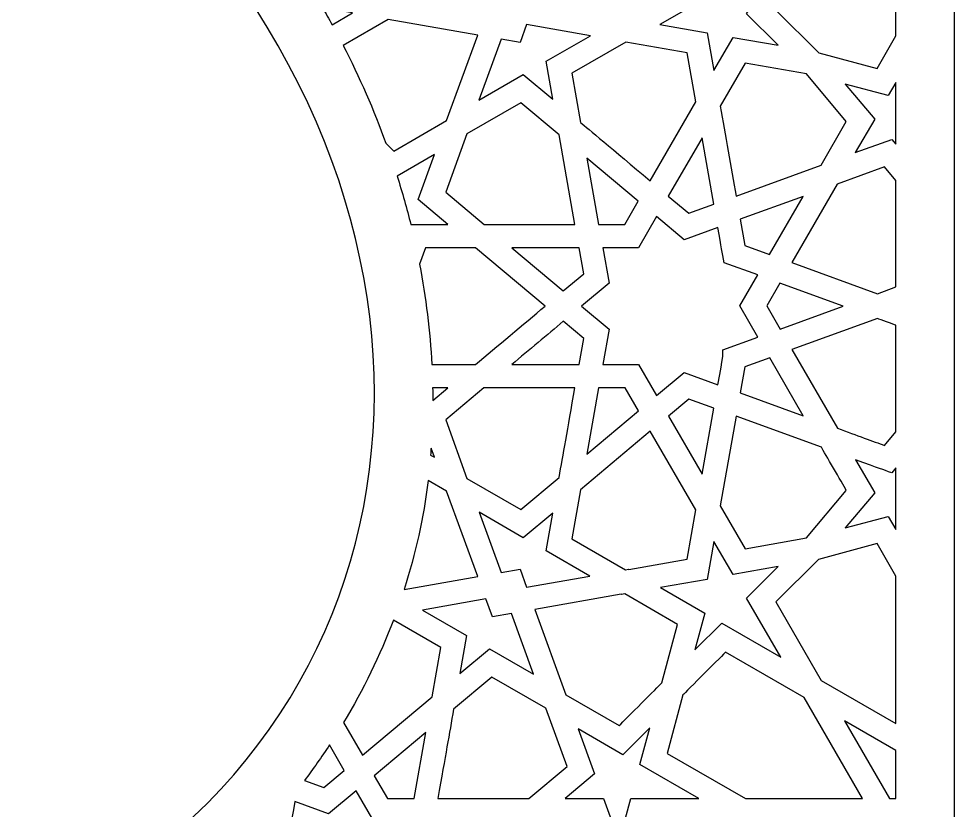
# Model space of a CAD drawing. Header units: millimetres. Extents: x -140 to 140, y -100 to 100.
# Drawn here: x 72.5 to 140, y -58.1 to -1 of the extents above; entities that cross this region are included whole.
import ezdxf

# ---------------------------------------------------------------- set-up
doc = ezdxf.new("R2010")
doc.units = ezdxf.units.MM
doc.header["$MEASUREMENT"] = 0
doc.layers.add('layer 1', color=7, linetype='Continuous')

msp = doc.modelspace()

# ---------------------------------------------------------------- linework, layer by layer
at = {"layer": 'layer 1', "color": 250}
for points, knots in [([(139.9702, 100.1536), (139.9702, 100.1536), (-139.8764, 100.1536), (-139.8764, 100.1536), (-139.8764, 100.1536), (-139.8764, 100.1536), (-139.8764, -99.8361), (-139.8764, -99.8361), (-139.8764, -99.8361), (-139.8764, -99.8361), (-98.0959, -99.8361), (-98.0959, -99.8361), (-98.0959, -99.8361), (-98.0959, -74.8269), (-98.6187, -74.0488), (-96.1485, -69.5582), (-96.1485, -69.5582), (-93.4787, -64.7051), (-88.4806, -61.3664), (-81.7478, -61.3664), (-81.7478, -61.3664), (-106.4026, -42.1954), (-103.5897, -3.5754), (-69.9403, 19.4906), (-69.9403, 19.4906), (-46.2943, 35.7001), (-11.4759, 43.137), (0.0469, 72.2761), (0.0469, 72.2761), (11.5556, 43.1821), (46.4287, 35.6733), (70.0377, 19.4889), (70.0377, 19.4889), (103.8267, -3.6759), (106.4394, -42.2398), (81.842, -61.3664), (81.842, -61.3664), (91.8654, -61.3664), (98.1897, -69.0139), (98.1897, -77.1568), (98.1897, -77.1568), (98.1897, -77.1568), (98.1897, -99.8361), (98.1897, -99.8361), (98.1897, -99.8361), (98.1897, -99.8361), (139.9702, -99.8361), (139.9702, -99.8361), (139.9702, -99.8361), (139.9702, -99.8361), (139.9702, 100.1536), (139.9702, 100.1536)], [0, 0, 0, 0, 0.0714286, 0.0714286, 0.0714286, 0.0714286, 0.1428571, 0.1428571, 0.1428571, 0.1428571, 0.2142857, 0.2142857, 0.2142857, 0.2142857, 0.2857143, 0.2857143, 0.2857143, 0.2857143, 0.3571429, 0.3571429, 0.3571429, 0.3571429, 0.4285714, 0.4285714, 0.4285714, 0.4285714, 0.5, 0.5, 0.5, 0.5, 0.5714286, 0.5714286, 0.5714286, 0.5714286, 0.6428571, 0.6428571, 0.6428571, 0.6428571, 0.7142857, 0.7142857, 0.7142857, 0.7142857, 0.7857143, 0.7857143, 0.7857143, 0.7857143, 0.8571429, 0.8571429, 0.8571429, 0.8571429, 1, 1, 1, 1]), ([(130.2159, -3.441), (130.2159, -3.441), (127.1044, -0.351), (127.1044, -0.351), (127.1044, -0.351), (127.1044, -0.351), (130.3718, 5.3076), (130.3718, 5.3076), (130.3718, 5.3076), (130.3718, 5.3076), (135.7626, 8.4198), (135.7626, 8.4198), (135.7626, 8.4198), (135.7626, 8.4198), (135.7626, -2.207), (135.7626, -2.207), (135.7626, -2.207), (135.7626, -2.207), (134.402, -4.5635), (134.402, -4.5635), (134.402, -4.5635), (134.402, -4.5635), (130.2159, -3.441), (130.2159, -3.441)], [0, 0, 0, 0, 0.1428571, 0.1428571, 0.1428571, 0.1428571, 0.2857143, 0.2857143, 0.2857143, 0.2857143, 0.4285714, 0.4285714, 0.4285714, 0.4285714, 0.5714286, 0.5714286, 0.5714286, 0.5714286, 0.7142857, 0.7142857, 0.7142857, 0.7142857, 1, 1, 1, 1]), ([(125.0029, -0.6283), (125.0029, -0.6283), (127.2709, -2.8945), (127.2709, -2.8945), (127.2709, -2.8945), (127.2709, -2.8945), (124.0254, -2.3227), (124.0254, -2.3227), (124.0254, -2.3227), (124.0254, -2.3227), (122.6425, -4.7187), (122.6425, -4.7187), (122.6425, -4.7187), (122.6425, -4.7187), (122.1627, -1.9988), (122.1627, -1.9988), (122.1627, -1.9988), (122.1627, -1.9988), (118.7432, -1.3952), (118.7432, -1.3952), (118.7432, -1.3952), (118.7432, -1.3952), (121.9824, 0.4752), (121.9824, 0.4752), (121.9824, 0.4752), (121.9824, 0.4752), (121.2793, 3.0967), (121.2793, 3.0967), (121.2793, 3.0967), (121.2793, 3.0967), (123.2048, 1.1702), (123.2048, 1.1702), (123.2048, 1.1702), (123.2048, 1.1702), (127.4593, 3.6262), (127.4593, 3.6262), (127.4593, 3.6262), (127.4593, 3.6262), (125.0029, -0.6283), (125.0029, -0.6283)], [0, 0, 0, 0, 0.0909091, 0.0909091, 0.0909091, 0.0909091, 0.1818182, 0.1818182, 0.1818182, 0.1818182, 0.2727273, 0.2727273, 0.2727273, 0.2727273, 0.3636364, 0.3636364, 0.3636364, 0.3636364, 0.4545455, 0.4545455, 0.4545455, 0.4545455, 0.5454545, 0.5454545, 0.5454545, 0.5454545, 0.6363636, 0.6363636, 0.6363636, 0.6363636, 0.7272727, 0.7272727, 0.7272727, 0.7272727, 0.8181818, 0.8181818, 0.8181818, 0.8181818, 1, 1, 1, 1]), ([(96.604, -0.5651), (96.604, -0.5651), (95.1293, -1.4167), (95.1293, -1.4167), (95.1293, -1.4167), (94.893, -0.9849), (94.6644, -0.5771), (94.4372, -0.1827), (94.4372, -0.1827), (94.4372, -0.1827), (96.604, -0.5651), (96.604, -0.5651)], [0, 0, 0, 0, 0.25, 0.25, 0.25, 0.25, 0.5, 0.5, 0.5, 0.5, 1, 1, 1, 1]), ([(99.1679, -1.0266), (99.1679, -1.0266), (105.6213, -2.1653), (105.6213, -2.1653), (105.6213, -2.1653), (105.6213, -2.1653), (103.3805, -8.3231), (103.3805, -8.3231), (103.3805, -8.3231), (103.3805, -8.3231), (99.5676, -10.5248), (99.5676, -10.5248), (99.5676, -10.5248), (99.5676, -10.5248), (99.0043, -9.9614), (99.0043, -9.9614), (99.0043, -9.9614), (98.1297, -7.5568), (97.0929, -5.183), (95.9213, -2.9016), (95.9213, -2.9016), (95.9213, -2.9016), (99.1679, -1.0266), (99.1679, -1.0266)], [0, 0, 0, 0, 0.1428571, 0.1428571, 0.1428571, 0.1428571, 0.2857143, 0.2857143, 0.2857143, 0.2857143, 0.4285714, 0.4285714, 0.4285714, 0.4285714, 0.5714286, 0.5714286, 0.5714286, 0.5714286, 0.7142857, 0.7142857, 0.7142857, 0.7142857, 1, 1, 1, 1]), ([(108.6721, -2.7037), (108.6721, -2.7037), (109.1477, -1.3966), (109.1477, -1.3966), (109.1477, -1.3966), (109.1477, -1.3966), (113.7391, -2.2059), (113.7391, -2.2059), (113.7391, -2.2059), (113.7391, -2.2059), (110.5535, -4.0471), (110.5535, -4.0471), (110.5535, -4.0471), (110.5535, -4.0471), (111.0361, -6.7828), (111.0361, -6.7828), (111.0361, -6.7828), (111.0361, -6.7828), (108.9078, -4.9974), (108.9078, -4.9974), (108.9078, -4.9974), (108.9078, -4.9974), (105.7088, -6.8425), (105.7088, -6.8425), (105.7088, -6.8425), (105.7088, -6.8425), (107.3023, -2.462), (107.3023, -2.462), (107.3023, -2.462), (107.3023, -2.462), (108.6721, -2.7037), (108.6721, -2.7037)], [0, 0, 0, 0, 0.1111111, 0.1111111, 0.1111111, 0.1111111, 0.2222222, 0.2222222, 0.2222222, 0.2222222, 0.3333333, 0.3333333, 0.3333333, 0.3333333, 0.4444444, 0.4444444, 0.4444444, 0.4444444, 0.5555556, 0.5555556, 0.5555556, 0.5555556, 0.6666667, 0.6666667, 0.6666667, 0.6666667, 0.7777778, 0.7777778, 0.7777778, 0.7777778, 1, 1, 1, 1]), ([(118.0511, -12.6707), (115.3245, -10.3812), (113.5514, -8.8925), (113.0399, -8.4628), (113.0399, -8.4628), (113.0399, -8.4628), (112.414, -4.9138), (112.414, -4.9138), (112.414, -4.9138), (112.414, -4.9138), (116.296, -2.6705), (116.296, -2.6705), (116.296, -2.6705), (116.296, -2.6705), (120.7107, -3.4502), (120.7107, -3.4502), (120.7107, -3.4502), (120.7107, -3.4502), (121.3351, -6.9839), (121.3351, -6.9839), (121.3351, -6.9839), (121.3351, -6.9839), (118.0511, -12.6707), (118.0511, -12.6707)], [0, 0, 0, 0, 0.1428571, 0.1428571, 0.1428571, 0.1428571, 0.2857143, 0.2857143, 0.2857143, 0.2857143, 0.4285714, 0.4285714, 0.4285714, 0.4285714, 0.5714286, 0.5714286, 0.5714286, 0.5714286, 0.7142857, 0.7142857, 0.7142857, 0.7142857, 1, 1, 1, 1]), ([(124.2377, -13.7664), (123.8737, -11.7048), (123.4577, -9.3433), (123.0972, -7.2944), (123.0972, -7.2944), (123.0972, -7.2944), (124.8928, -4.1829), (124.8928, -4.1829), (124.8928, -4.1829), (124.8928, -4.1829), (129.3072, -4.9611), (129.3072, -4.9611), (129.3072, -4.9611), (129.3072, -4.9611), (132.1879, -8.3954), (132.1879, -8.3954), (132.1879, -8.3954), (132.1879, -8.3954), (130.3789, -11.5309), (130.3789, -11.5309), (130.3789, -11.5309), (130.3789, -11.5309), (124.2377, -13.7664), (124.2377, -13.7664)], [0, 0, 0, 0, 0.1428571, 0.1428571, 0.1428571, 0.1428571, 0.2857143, 0.2857143, 0.2857143, 0.2857143, 0.4285714, 0.4285714, 0.4285714, 0.4285714, 0.5714286, 0.5714286, 0.5714286, 0.5714286, 0.7142857, 0.7142857, 0.7142857, 0.7142857, 1, 1, 1, 1]), ([(134.233, -8.2169), (134.233, -8.2169), (132.1146, -5.691), (132.1146, -5.691), (132.1146, -5.691), (132.1146, -5.691), (135.213, -6.5225), (135.213, -6.5225), (135.213, -6.5225), (135.213, -6.5225), (135.7626, -5.5703), (135.7626, -5.5703), (135.7626, -5.5703), (135.7626, -5.5703), (135.7626, -10.0326), (135.7626, -10.0326), (135.7626, -10.0326), (135.7626, -10.0326), (135.4656, -9.6792), (135.4656, -9.6792), (135.4656, -9.6792), (135.4656, -9.6792), (132.8363, -10.6362), (132.8363, -10.6362), (132.8363, -10.6362), (132.8363, -10.6362), (134.233, -8.2169), (134.233, -8.2169)], [0, 0, 0, 0, 0.125, 0.125, 0.125, 0.125, 0.25, 0.25, 0.25, 0.25, 0.375, 0.375, 0.375, 0.375, 0.5, 0.5, 0.5, 0.5, 0.625, 0.625, 0.625, 0.625, 0.75, 0.75, 0.75, 0.75, 1, 1, 1, 1]), ([(108.7286, -7.0421), (108.7286, -7.0421), (111.4905, -9.3578), (111.4905, -9.3578), (111.4905, -9.3578), (111.4905, -9.3578), (112.6296, -15.814), (112.6296, -15.814), (112.6296, -15.814), (112.6296, -15.814), (106.0736, -15.814), (106.0736, -15.814), (106.0736, -15.814), (106.0736, -15.814), (103.312, -13.4962), (103.312, -13.4962), (103.312, -13.4962), (103.312, -13.4962), (104.8445, -9.2819), (104.8445, -9.2819), (104.8445, -9.2819), (104.8445, -9.2819), (108.7286, -7.0421), (108.7286, -7.0421)], [0, 0, 0, 0, 0.1428571, 0.1428571, 0.1428571, 0.1428571, 0.2857143, 0.2857143, 0.2857143, 0.2857143, 0.4285714, 0.4285714, 0.4285714, 0.4285714, 0.5714286, 0.5714286, 0.5714286, 0.5714286, 0.7142857, 0.7142857, 0.7142857, 0.7142857, 1, 1, 1, 1]), ([(120.8345, -15.004), (120.8345, -15.004), (119.3592, -13.7678), (119.3592, -13.7678), (119.3592, -13.7678), (119.3592, -13.7678), (121.7888, -9.5603), (121.7888, -9.5603), (121.7888, -9.5603), (121.7888, -9.5603), (122.6333, -14.3499), (122.6333, -14.3499), (122.6333, -14.3499), (122.6333, -14.3499), (120.8345, -15.004), (120.8345, -15.004)], [0, 0, 0, 0, 0.2, 0.2, 0.2, 0.2, 0.4, 0.4, 0.4, 0.4, 0.6, 0.6, 0.6, 0.6, 1, 1, 1, 1]), ([(101.3294, -14.0282), (101.3294, -14.0282), (103.4577, -15.814), (103.4577, -15.814), (103.4577, -15.814), (103.4577, -15.814), (100.7988, -15.814), (100.7988, -15.814), (100.7988, -15.814), (100.5184, -14.6893), (100.1857, -13.5188), (99.8082, -12.3271), (99.8082, -12.3271), (99.8082, -12.3271), (102.5165, -10.7636), (102.5165, -10.7636), (102.5165, -10.7636), (102.5165, -10.7636), (101.3294, -14.0282), (101.3294, -14.0282)], [0, 0, 0, 0, 0.1666667, 0.1666667, 0.1666667, 0.1666667, 0.3333333, 0.3333333, 0.3333333, 0.3333333, 0.5, 0.5, 0.5, 0.5, 0.6666667, 0.6666667, 0.6666667, 0.6666667, 1, 1, 1, 1]), ([(117.197, -14.1496), (117.197, -14.1496), (116.2357, -15.814), (116.2357, -15.814), (116.2357, -15.814), (116.2357, -15.814), (114.3367, -15.814), (114.3367, -15.814), (114.3367, -15.814), (114.3367, -15.814), (113.4946, -11.0405), (113.4946, -11.0405), (113.4946, -11.0405), (113.4946, -11.0405), (117.197, -14.1496), (117.197, -14.1496)], [0, 0, 0, 0, 0.2, 0.2, 0.2, 0.2, 0.4, 0.4, 0.4, 0.4, 0.6, 0.6, 0.6, 0.6, 1, 1, 1, 1]), ([(131.5297, -12.9018), (131.5297, -12.9018), (134.9347, -11.6618), (134.9347, -11.6618), (134.9347, -11.6618), (134.9347, -11.6618), (135.7626, -12.6485), (135.7626, -12.6485), (135.7626, -12.6485), (135.7626, -12.6485), (135.7626, -20.327), (135.7626, -20.327), (135.7626, -20.327), (135.7626, -20.327), (134.4288, -20.8135), (134.4288, -20.8135), (134.4288, -20.8135), (134.4288, -20.8135), (128.258, -18.5674), (128.258, -18.5674), (128.258, -18.5674), (128.258, -18.5674), (131.5297, -12.9018), (131.5297, -12.9018)], [0, 0, 0, 0, 0.1428571, 0.1428571, 0.1428571, 0.1428571, 0.2857143, 0.2857143, 0.2857143, 0.2857143, 0.4285714, 0.4285714, 0.4285714, 0.4285714, 0.5714286, 0.5714286, 0.5714286, 0.5714286, 0.7142857, 0.7142857, 0.7142857, 0.7142857, 1, 1, 1, 1]), ([(124.8667, -17.3337), (124.8667, -17.3337), (124.5344, -15.4478), (124.5344, -15.4478), (124.5344, -15.4478), (124.5344, -15.4478), (129.0708, -13.7968), (129.0708, -13.7968), (129.0708, -13.7968), (129.0708, -13.7968), (126.6536, -17.9832), (126.6536, -17.9832), (126.6536, -17.9832), (126.6536, -17.9832), (124.8667, -17.3337), (124.8667, -17.3337)], [0, 0, 0, 0, 0.2, 0.2, 0.2, 0.2, 0.4, 0.4, 0.4, 0.4, 0.6, 0.6, 0.6, 0.6, 1, 1, 1, 1]), ([(124.5104, -21.6955), (124.5104, -21.6955), (125.8108, -23.949), (125.8108, -23.949), (125.8108, -23.949), (125.8108, -23.949), (123.2828, -24.8676), (123.2828, -24.8676), (123.2828, -24.8676), (123.2863, -25.4843), (123.3392, -25.0818), (122.9307, -27.384), (122.9307, -27.384), (122.9307, -27.384), (120.4972, -26.4982), (120.4972, -26.4982), (120.4972, -26.4982), (120.4972, -26.4982), (118.5153, -28.1608), (118.5153, -28.1608), (118.5153, -28.1608), (118.5153, -28.1608), (117.2213, -25.9207), (117.2213, -25.9207), (117.2213, -25.9207), (117.2213, -25.9207), (114.632, -25.9207), (114.632, -25.9207), (114.632, -25.9207), (114.632, -25.9207), (115.0835, -23.3733), (115.0835, -23.3733), (115.0835, -23.3733), (115.0835, -23.3733), (113.0991, -21.7068), (113.0991, -21.7068), (113.0991, -21.7068), (113.0991, -21.7068), (115.0832, -20.0445), (115.0832, -20.0445), (115.0832, -20.0445), (115.0832, -20.0445), (114.6334, -17.4956), (114.6334, -17.4956), (114.6334, -17.4956), (114.6334, -17.4956), (117.2062, -17.4956), (117.2062, -17.4956), (117.2062, -17.4956), (117.2062, -17.4956), (118.5055, -15.246), (118.5055, -15.246), (118.5055, -15.246), (118.5055, -15.246), (120.4976, -16.9157), (120.4976, -16.9157), (120.4976, -16.9157), (120.4976, -16.9157), (122.9296, -16.0316), (122.9296, -16.0316), (122.9296, -16.0316), (123.1886, -17.5045), (123.2436, -17.8121), (123.3805, -18.5826), (123.3805, -18.5826), (123.3805, -18.5826), (125.7991, -19.4624), (125.7991, -19.4624), (125.7991, -19.4624), (125.7991, -19.4624), (124.5104, -21.6955), (124.5104, -21.6955)], [0, 0, 0, 0, 0.0526316, 0.0526316, 0.0526316, 0.0526316, 0.1052632, 0.1052632, 0.1052632, 0.1052632, 0.1578947, 0.1578947, 0.1578947, 0.1578947, 0.2105263, 0.2105263, 0.2105263, 0.2105263, 0.2631579, 0.2631579, 0.2631579, 0.2631579, 0.3157895, 0.3157895, 0.3157895, 0.3157895, 0.3684211, 0.3684211, 0.3684211, 0.3684211, 0.4210526, 0.4210526, 0.4210526, 0.4210526, 0.4736842, 0.4736842, 0.4736842, 0.4736842, 0.5263158, 0.5263158, 0.5263158, 0.5263158, 0.5789474, 0.5789474, 0.5789474, 0.5789474, 0.6315789, 0.6315789, 0.6315789, 0.6315789, 0.6842105, 0.6842105, 0.6842105, 0.6842105, 0.7368421, 0.7368421, 0.7368421, 0.7368421, 0.7894737, 0.7894737, 0.7894737, 0.7894737, 0.8421053, 0.8421053, 0.8421053, 0.8421053, 0.8947368, 0.8947368, 0.8947368, 0.8947368, 1, 1, 1, 1]), ([(102.3144, -25.9207), (102.1895, -23.5292), (101.8903, -21.0954), (101.425, -18.6824), (101.425, -18.6824), (101.425, -18.6824), (101.8575, -17.4956), (101.8575, -17.4956), (101.8575, -17.4956), (101.8575, -17.4956), (105.4615, -17.4956), (105.4615, -17.4956), (105.4615, -17.4956), (105.4615, -17.4956), (110.4833, -21.7068), (110.4833, -21.7068), (110.4833, -21.7068), (108.8834, -23.0505), (107.0508, -24.5872), (105.4597, -25.9207), (105.4597, -25.9207), (105.4597, -25.9207), (102.3144, -25.9207), (102.3144, -25.9207)], [0, 0, 0, 0, 0.1428571, 0.1428571, 0.1428571, 0.1428571, 0.2857143, 0.2857143, 0.2857143, 0.2857143, 0.4285714, 0.4285714, 0.4285714, 0.4285714, 0.5714286, 0.5714286, 0.5714286, 0.5714286, 0.7142857, 0.7142857, 0.7142857, 0.7142857, 1, 1, 1, 1]), ([(112.9259, -17.4956), (112.9259, -17.4956), (113.2579, -19.3798), (113.2579, -19.3798), (113.2579, -19.3798), (113.2579, -19.3798), (111.791, -20.6089), (111.791, -20.6089), (111.791, -20.6089), (111.791, -20.6089), (108.0788, -17.4956), (108.0788, -17.4956), (108.0788, -17.4956), (108.0788, -17.4956), (112.9259, -17.4956), (112.9259, -17.4956)], [0, 0, 0, 0, 0.2, 0.2, 0.2, 0.2, 0.4, 0.4, 0.4, 0.4, 0.6, 0.6, 0.6, 0.6, 1, 1, 1, 1]), ([(127.4156, -23.3655), (127.4156, -23.3655), (126.4514, -21.6951), (126.4514, -21.6951), (126.4514, -21.6951), (126.4514, -21.6951), (127.4039, -20.0459), (127.4039, -20.0459), (127.4039, -20.0459), (127.4039, -20.0459), (131.9703, -21.7082), (131.9703, -21.7082), (131.9703, -21.7082), (131.9703, -21.7082), (127.4156, -23.3655), (127.4156, -23.3655)], [0, 0, 0, 0, 0.2, 0.2, 0.2, 0.2, 0.4, 0.4, 0.4, 0.4, 0.6, 0.6, 0.6, 0.6, 1, 1, 1, 1]), ([(108.077, -25.9207), (109.3283, -24.8719), (110.6272, -23.7821), (111.791, -22.8042), (111.791, -22.8042), (111.791, -22.8042), (113.2579, -24.0362), (113.2579, -24.0362), (113.2579, -24.0362), (113.2579, -24.0362), (112.9242, -25.9207), (112.9242, -25.9207), (112.9242, -25.9207), (112.9242, -25.9207), (108.077, -25.9207), (108.077, -25.9207)], [0, 0, 0, 0, 0.2, 0.2, 0.2, 0.2, 0.4, 0.4, 0.4, 0.4, 0.6, 0.6, 0.6, 0.6, 1, 1, 1, 1]), ([(131.5448, -30.5181), (131.5448, -30.5181), (128.2689, -24.844), (128.2689, -24.844), (128.2689, -24.844), (128.2689, -24.844), (134.433, -22.6014), (134.433, -22.6014), (134.433, -22.6014), (134.6165, -22.6727), (135.5743, -23.0194), (135.7626, -23.0875), (135.7626, -23.0875), (135.7626, -23.0875), (135.7626, -30.7657), (135.7626, -30.7657), (135.7626, -30.7657), (135.7626, -30.7657), (134.934, -31.7528), (134.934, -31.7528), (134.934, -31.7528), (134.1564, -31.4706), (132.9471, -31.03), (131.5448, -30.5181)], [0, 0, 0, 0, 0.1428571, 0.1428571, 0.1428571, 0.1428571, 0.2857143, 0.2857143, 0.2857143, 0.2857143, 0.4285714, 0.4285714, 0.4285714, 0.4285714, 0.5714286, 0.5714286, 0.5714286, 0.5714286, 0.7142857, 0.7142857, 0.7142857, 0.7142857, 1, 1, 1, 1]), ([(124.5351, -27.9682), (124.5351, -27.9682), (124.8678, -26.0812), (124.8678, -26.0812), (124.8678, -26.0812), (124.8678, -26.0812), (126.6645, -25.4286), (126.6645, -25.4286), (126.6645, -25.4286), (126.6645, -25.4286), (129.087, -29.6245), (129.087, -29.6245), (129.087, -29.6245), (129.087, -29.6245), (124.5351, -27.9682), (124.5351, -27.9682)], [0, 0, 0, 0, 0.2, 0.2, 0.2, 0.2, 0.4, 0.4, 0.4, 0.4, 0.6, 0.6, 0.6, 0.6, 1, 1, 1, 1]), ([(103.4552, -27.602), (103.4552, -27.602), (102.3817, -28.5034), (102.3817, -28.5034), (102.3817, -28.5034), (102.3814, -28.2032), (102.3782, -27.9026), (102.3726, -27.602), (102.3726, -27.602), (102.3726, -27.602), (103.4552, -27.602), (103.4552, -27.602)], [0, 0, 0, 0, 0.25, 0.25, 0.25, 0.25, 0.5, 0.5, 0.5, 0.5, 1, 1, 1, 1]), ([(106.0714, -27.602), (106.0714, -27.602), (112.6271, -27.602), (112.6271, -27.602), (112.6271, -27.602), (112.0916, -30.6401), (111.7692, -32.4697), (111.488, -34.0565), (111.488, -34.0565), (111.488, -34.0565), (108.7286, -36.3717), (108.7286, -36.3717), (108.7286, -36.3717), (108.7286, -36.3717), (104.8445, -34.1323), (104.8445, -34.1323), (104.8445, -34.1323), (104.8445, -34.1323), (103.312, -29.918), (103.312, -29.918), (103.312, -29.918), (103.312, -29.918), (106.0714, -27.602), (106.0714, -27.602)], [0, 0, 0, 0, 0.1428571, 0.1428571, 0.1428571, 0.1428571, 0.2857143, 0.2857143, 0.2857143, 0.2857143, 0.4285714, 0.4285714, 0.4285714, 0.4285714, 0.5714286, 0.5714286, 0.5714286, 0.5714286, 0.7142857, 0.7142857, 0.7142857, 0.7142857, 1, 1, 1, 1]), ([(113.4932, -32.3744), (113.4932, -32.3744), (114.3349, -27.602), (114.3349, -27.602), (114.3349, -27.602), (114.3349, -27.602), (116.2509, -27.602), (116.2509, -27.602), (116.2509, -27.602), (116.2509, -27.602), (117.2076, -29.258), (117.2076, -29.258), (117.2076, -29.258), (117.2076, -29.258), (113.4932, -32.3744), (113.4932, -32.3744)], [0, 0, 0, 0, 0.2, 0.2, 0.2, 0.2, 0.4, 0.4, 0.4, 0.4, 0.6, 0.6, 0.6, 0.6, 1, 1, 1, 1]), ([(119.3694, -29.6393), (119.3694, -29.6393), (120.8345, -28.4102), (120.8345, -28.4102), (120.8345, -28.4102), (120.8345, -28.4102), (122.6337, -29.0657), (122.6337, -29.0657), (122.6337, -29.0657), (122.6337, -29.0657), (121.7916, -33.836), (121.7916, -33.836), (121.7916, -33.836), (121.7916, -33.836), (119.3694, -29.6393), (119.3694, -29.6393)], [0, 0, 0, 0, 0.2, 0.2, 0.2, 0.2, 0.4, 0.4, 0.4, 0.4, 0.6, 0.6, 0.6, 0.6, 1, 1, 1, 1]), ([(124.8925, -39.2077), (124.8925, -39.2077), (123.0993, -36.1004), (123.0993, -36.1004), (123.0993, -36.1004), (123.0993, -36.1004), (124.2381, -29.6499), (124.2381, -29.6499), (124.2381, -29.6499), (124.2381, -29.6499), (130.3965, -31.8907), (130.3965, -31.8907), (130.3965, -31.8907), (130.6347, -32.3021), (131.8747, -34.4516), (132.1883, -34.9945), (132.1883, -34.9945), (132.1883, -34.9945), (129.3072, -38.4295), (129.3072, -38.4295), (129.3072, -38.4295), (129.3072, -38.4295), (124.8925, -39.2077), (124.8925, -39.2077)], [0, 0, 0, 0, 0.1428571, 0.1428571, 0.1428571, 0.1428571, 0.2857143, 0.2857143, 0.2857143, 0.2857143, 0.4285714, 0.4285714, 0.4285714, 0.4285714, 0.5714286, 0.5714286, 0.5714286, 0.5714286, 0.7142857, 0.7142857, 0.7142857, 0.7142857, 1, 1, 1, 1]), ([(113.0381, -34.9507), (113.0381, -34.9507), (118.061, -30.7368), (118.061, -30.7368), (118.061, -30.7368), (118.061, -30.7368), (121.3368, -36.4116), (121.3368, -36.4116), (121.3368, -36.4116), (121.3368, -36.4116), (120.7107, -39.9641), (120.7107, -39.9641), (120.7107, -39.9641), (120.7107, -39.9641), (116.5221, -40.7038), (116.5221, -40.7038), (116.5221, -40.7038), (116.5221, -40.7038), (116.495, -40.6883), (116.495, -40.6883), (116.495, -40.6883), (116.495, -40.6883), (116.2692, -40.7278), (116.2692, -40.7278), (116.2692, -40.7278), (116.2692, -40.7278), (112.4137, -38.5), (112.4137, -38.5), (112.4137, -38.5), (112.4137, -38.5), (113.0381, -34.9507), (113.0381, -34.9507)], [0, 0, 0, 0, 0.1111111, 0.1111111, 0.1111111, 0.1111111, 0.2222222, 0.2222222, 0.2222222, 0.2222222, 0.3333333, 0.3333333, 0.3333333, 0.3333333, 0.4444444, 0.4444444, 0.4444444, 0.4444444, 0.5555556, 0.5555556, 0.5555556, 0.5555556, 0.6666667, 0.6666667, 0.6666667, 0.6666667, 0.7777778, 0.7777778, 0.7777778, 0.7777778, 1, 1, 1, 1]), ([(102.2226, -32.4478), (102.2364, -32.2809), (102.2491, -32.1144), (102.2607, -31.9479), (102.2607, -31.9479), (102.2607, -31.9479), (102.501, -32.6083), (102.501, -32.6083), (102.501, -32.6083), (102.501, -32.6083), (102.2226, -32.4478), (102.2226, -32.4478)], [0, 0, 0, 0, 0.25, 0.25, 0.25, 0.25, 0.5, 0.5, 0.5, 0.5, 1, 1, 1, 1]), ([(134.2326, -35.1733), (134.2326, -35.1733), (132.855, -32.7861), (132.855, -32.7861), (132.855, -32.7861), (134.6786, -33.4497), (134.7727, -33.4832), (135.467, -33.734), (135.467, -33.734), (135.467, -33.734), (135.7626, -33.3816), (135.7626, -33.3816), (135.7626, -33.3816), (135.7626, -33.3816), (135.7626, -37.8216), (135.7626, -37.8216), (135.7626, -37.8216), (135.7626, -37.8216), (135.2137, -36.8713), (135.2137, -36.8713), (135.2137, -36.8713), (135.2137, -36.8713), (132.111, -37.7035), (132.111, -37.7035), (132.111, -37.7035), (132.111, -37.7035), (134.2326, -35.1733), (134.2326, -35.1733)], [0, 0, 0, 0, 0.125, 0.125, 0.125, 0.125, 0.25, 0.25, 0.25, 0.25, 0.375, 0.375, 0.375, 0.375, 0.5, 0.5, 0.5, 0.5, 0.625, 0.625, 0.625, 0.625, 0.75, 0.75, 0.75, 0.75, 1, 1, 1, 1]), ([(102.0388, -34.2826), (102.0388, -34.2826), (103.3794, -35.0569), (103.3794, -35.0569), (103.3794, -35.0569), (103.3794, -35.0569), (105.6202, -41.2147), (105.6202, -41.2147), (105.6202, -41.2147), (105.6202, -41.2147), (100.3127, -42.1513), (100.3127, -42.1513), (100.3127, -42.1513), (101.1685, -39.4928), (101.7065, -37.0406), (102.0388, -34.2826)], [0, 0, 0, 0, 0.2, 0.2, 0.2, 0.2, 0.4, 0.4, 0.4, 0.4, 0.6, 0.6, 0.6, 0.6, 1, 1, 1, 1]), ([(108.9078, -38.4164), (108.9078, -38.4164), (111.035, -36.6317), (111.035, -36.6317), (111.035, -36.6317), (111.035, -36.6317), (110.5538, -39.3675), (110.5538, -39.3675), (110.5538, -39.3675), (110.5538, -39.3675), (113.6936, -41.1819), (113.6936, -41.1819), (113.6936, -41.1819), (113.6936, -41.1819), (109.1466, -41.983), (109.1466, -41.983), (109.1466, -41.983), (109.1466, -41.983), (108.6707, -40.676), (108.6707, -40.676), (108.6707, -40.676), (108.6707, -40.676), (107.3012, -40.9176), (107.3012, -40.9176), (107.3012, -40.9176), (107.3012, -40.9176), (105.7229, -36.5799), (105.7229, -36.5799), (105.7229, -36.5799), (105.7229, -36.5799), (108.9078, -38.4164), (108.9078, -38.4164)], [0, 0, 0, 0, 0.1111111, 0.1111111, 0.1111111, 0.1111111, 0.2222222, 0.2222222, 0.2222222, 0.2222222, 0.3333333, 0.3333333, 0.3333333, 0.3333333, 0.4444444, 0.4444444, 0.4444444, 0.4444444, 0.5555556, 0.5555556, 0.5555556, 0.5555556, 0.6666667, 0.6666667, 0.6666667, 0.6666667, 0.7777778, 0.7777778, 0.7777778, 0.7777778, 1, 1, 1, 1]), ([(123.2055, -44.5636), (123.2055, -44.5636), (121.2726, -46.4975), (121.2726, -46.4975), (121.2726, -46.4975), (121.2726, -46.4975), (121.981, -43.8552), (121.981, -43.8552), (121.981, -43.8552), (121.981, -43.8552), (118.788, -42.0116), (118.788, -42.0116), (118.788, -42.0116), (118.788, -42.0116), (122.1623, -41.4154), (122.1623, -41.4154), (122.1623, -41.4154), (122.1623, -41.4154), (122.6449, -38.6771), (122.6449, -38.6771), (122.6449, -38.6771), (122.6449, -38.6771), (124.0257, -41.0676), (124.0257, -41.0676), (124.0257, -41.0676), (124.0257, -41.0676), (127.2755, -40.495), (127.2755, -40.495), (127.2755, -40.495), (127.2755, -40.495), (125.004, -42.7655), (125.004, -42.7655), (125.004, -42.7655), (125.004, -42.7655), (127.4604, -47.02), (127.4604, -47.02), (127.4604, -47.02), (127.4604, -47.02), (123.2055, -44.5636), (123.2055, -44.5636)], [0, 0, 0, 0, 0.0909091, 0.0909091, 0.0909091, 0.0909091, 0.1818182, 0.1818182, 0.1818182, 0.1818182, 0.2727273, 0.2727273, 0.2727273, 0.2727273, 0.3636364, 0.3636364, 0.3636364, 0.3636364, 0.4545455, 0.4545455, 0.4545455, 0.4545455, 0.5454545, 0.5454545, 0.5454545, 0.5454545, 0.6363636, 0.6363636, 0.6363636, 0.6363636, 0.7272727, 0.7272727, 0.7272727, 0.7272727, 0.8181818, 0.8181818, 0.8181818, 0.8181818, 1, 1, 1, 1]), ([(130.1746, -39.9754), (130.1746, -39.9754), (134.4023, -38.8295), (134.4023, -38.8295), (134.4023, -38.8295), (134.4023, -38.8295), (135.7626, -41.1854), (135.7626, -41.1854), (135.7626, -41.1854), (135.7626, -41.1854), (135.7626, -51.8128), (135.7626, -51.8128), (135.7626, -51.8128), (135.7626, -51.8128), (130.3725, -48.701), (130.3725, -48.701), (130.3725, -48.701), (130.3725, -48.701), (127.1055, -43.0424), (127.1055, -43.0424), (127.1055, -43.0424), (127.1055, -43.0424), (130.1746, -39.9754), (130.1746, -39.9754)], [0, 0, 0, 0, 0.1428571, 0.1428571, 0.1428571, 0.1428571, 0.2857143, 0.2857143, 0.2857143, 0.2857143, 0.4285714, 0.4285714, 0.4285714, 0.4285714, 0.5714286, 0.5714286, 0.5714286, 0.5714286, 0.7142857, 0.7142857, 0.7142857, 0.7142857, 1, 1, 1, 1]), ([(111.9731, -49.7469), (111.9731, -49.7469), (109.7305, -43.5882), (109.7305, -43.5882), (109.7305, -43.5882), (109.7305, -43.5882), (115.957, -42.4903), (115.957, -42.4903), (115.957, -42.4903), (115.957, -42.4903), (115.9849, -42.5065), (115.9849, -42.5065), (115.9849, -42.5065), (115.9849, -42.5065), (116.2128, -42.4663), (116.2128, -42.4663), (116.2128, -42.4663), (116.2128, -42.4663), (120.0231, -44.6662), (120.0231, -44.6662), (120.0231, -44.6662), (120.0231, -44.6662), (118.8935, -48.8781), (118.8935, -48.8781), (118.8935, -48.8781), (118.5802, -49.1917), (116.3225, -51.4498), (115.8102, -51.962), (115.8102, -51.962), (115.8102, -51.962), (111.9731, -49.7469), (111.9731, -49.7469)], [0, 0, 0, 0, 0.1111111, 0.1111111, 0.1111111, 0.1111111, 0.2222222, 0.2222222, 0.2222222, 0.2222222, 0.3333333, 0.3333333, 0.3333333, 0.3333333, 0.4444444, 0.4444444, 0.4444444, 0.4444444, 0.5555556, 0.5555556, 0.5555556, 0.5555556, 0.6666667, 0.6666667, 0.6666667, 0.6666667, 0.7777778, 0.7777778, 0.7777778, 0.7777778, 1, 1, 1, 1]), ([(106.2037, -42.8191), (106.2037, -42.8191), (106.6789, -44.1261), (106.6789, -44.1261), (106.6789, -44.1261), (106.6789, -44.1261), (108.0491, -43.8845), (108.0491, -43.8845), (108.0491, -43.8845), (108.0491, -43.8845), (109.6352, -48.2413), (109.6352, -48.2413), (109.6352, -48.2413), (109.6352, -48.2413), (106.4662, -46.4136), (106.4662, -46.4136), (106.4662, -46.4136), (106.4662, -46.4136), (104.3393, -48.1986), (104.3393, -48.1986), (104.3393, -48.1986), (104.3393, -48.1986), (104.8201, -45.4628), (104.8201, -45.4628), (104.8201, -45.4628), (104.8201, -45.4628), (101.6388, -43.6245), (101.6388, -43.6245), (101.6388, -43.6245), (101.6388, -43.6245), (106.2037, -42.8191), (106.2037, -42.8191)], [0, 0, 0, 0, 0.1111111, 0.1111111, 0.1111111, 0.1111111, 0.2222222, 0.2222222, 0.2222222, 0.2222222, 0.3333333, 0.3333333, 0.3333333, 0.3333333, 0.4444444, 0.4444444, 0.4444444, 0.4444444, 0.5555556, 0.5555556, 0.5555556, 0.5555556, 0.6666667, 0.6666667, 0.6666667, 0.6666667, 0.7777778, 0.7777778, 0.7777778, 0.7777778, 1, 1, 1, 1]), ([(102.9603, -46.3303), (102.9603, -46.3303), (102.3359, -49.8796), (102.3359, -49.8796), (102.3359, -49.8796), (102.3359, -49.8796), (97.313, -54.0939), (97.313, -54.0939), (97.313, -54.0939), (97.313, -54.0939), (95.9538, -51.7384), (95.9538, -51.7384), (95.9538, -51.7384), (97.3709, -49.3758), (98.5767, -46.8933), (99.5412, -44.3544), (99.5412, -44.3544), (99.5412, -44.3544), (102.9603, -46.3303), (102.9603, -46.3303)], [0, 0, 0, 0, 0.1666667, 0.1666667, 0.1666667, 0.1666667, 0.3333333, 0.3333333, 0.3333333, 0.3333333, 0.5, 0.5, 0.5, 0.5, 0.6666667, 0.6666667, 0.6666667, 0.6666667, 1, 1, 1, 1]), ([(124.9288, -57.2297), (124.9288, -57.2297), (119.2699, -53.9626), (119.2699, -53.9626), (119.2699, -53.9626), (119.2699, -53.9626), (120.3999, -49.7498), (120.3999, -49.7498), (120.3999, -49.7498), (120.6031, -49.5469), (123.389, -46.7589), (123.4828, -46.6654), (123.4828, -46.6654), (123.4828, -46.6654), (129.1414, -49.9322), (129.1414, -49.9322), (129.1414, -49.9322), (129.1414, -49.9322), (133.3542, -57.2297), (133.3542, -57.2297), (133.3542, -57.2297), (133.3542, -57.2297), (124.9288, -57.2297), (124.9288, -57.2297)], [0, 0, 0, 0, 0.1428571, 0.1428571, 0.1428571, 0.1428571, 0.2857143, 0.2857143, 0.2857143, 0.2857143, 0.4285714, 0.4285714, 0.4285714, 0.4285714, 0.5714286, 0.5714286, 0.5714286, 0.5714286, 0.7142857, 0.7142857, 0.7142857, 0.7142857, 1, 1, 1, 1]), ([(103.886, -50.7739), (103.886, -50.7739), (106.6454, -48.4586), (106.6454, -48.4586), (106.6454, -48.4586), (106.6454, -48.4586), (110.5295, -50.6984), (110.5295, -50.6984), (110.5295, -50.6984), (110.5295, -50.6984), (112.062, -54.9127), (112.062, -54.9127), (112.062, -54.9127), (112.062, -54.9127), (109.3025, -57.2283), (109.3025, -57.2283), (109.3025, -57.2283), (109.3025, -57.2283), (102.7469, -57.2283), (102.7469, -57.2283), (102.7469, -57.2283), (103.3117, -54.0268), (103.5583, -52.6242), (103.886, -50.7739)], [0, 0, 0, 0, 0.1428571, 0.1428571, 0.1428571, 0.1428571, 0.2857143, 0.2857143, 0.2857143, 0.2857143, 0.4285714, 0.4285714, 0.4285714, 0.4285714, 0.5714286, 0.5714286, 0.5714286, 0.5714286, 0.7142857, 0.7142857, 0.7142857, 0.7142857, 1, 1, 1, 1]), ([(135.7626, -53.7549), (135.7626, -53.7549), (135.7626, -57.2297), (135.7626, -57.2297), (135.7626, -57.2297), (135.7626, -57.2297), (135.2959, -57.2297), (135.2959, -57.2297), (135.2959, -57.2297), (135.2959, -57.2297), (132.0535, -51.6135), (132.0535, -51.6135), (132.0535, -51.6135), (132.0535, -51.6135), (135.7626, -53.7549), (135.7626, -53.7549)], [0, 0, 0, 0, 0.2, 0.2, 0.2, 0.2, 0.4, 0.4, 0.4, 0.4, 0.6, 0.6, 0.6, 0.6, 1, 1, 1, 1]), ([(101.8808, -52.4563), (101.8808, -52.4563), (101.0391, -57.2283), (101.0391, -57.2283), (101.0391, -57.2283), (101.0391, -57.2283), (99.1231, -57.2283), (99.1231, -57.2283), (99.1231, -57.2283), (99.1231, -57.2283), (98.1664, -55.5727), (98.1664, -55.5727), (98.1664, -55.5727), (98.1664, -55.5727), (101.8808, -52.4563), (101.8808, -52.4563)], [0, 0, 0, 0, 0.2, 0.2, 0.2, 0.2, 0.4, 0.4, 0.4, 0.4, 0.6, 0.6, 0.6, 0.6, 1, 1, 1, 1]), ([(116.6537, -57.2297), (116.6537, -57.2297), (115.8236, -60.3296), (115.8236, -60.3296), (115.8236, -60.3296), (115.8236, -60.3296), (114.6944, -57.2283), (114.6944, -57.2283), (114.6944, -57.2283), (114.6944, -57.2283), (111.9187, -57.2283), (111.9187, -57.2283), (111.9187, -57.2283), (111.9187, -57.2283), (114.0446, -55.4443), (114.0446, -55.4443), (114.0446, -55.4443), (114.0446, -55.4443), (112.8667, -52.204), (112.8667, -52.204), (112.8667, -52.204), (112.8667, -52.204), (116.0872, -54.0639), (116.0872, -54.0639), (116.0872, -54.0639), (116.0872, -54.0639), (118.0204, -52.13), (118.0204, -52.13), (118.0204, -52.13), (118.0204, -52.13), (117.3113, -54.7737), (117.3113, -54.7737), (117.3113, -54.7737), (117.3113, -54.7737), (121.5658, -57.2297), (121.5658, -57.2297), (121.5658, -57.2297), (121.5658, -57.2297), (116.6537, -57.2297), (116.6537, -57.2297)], [0, 0, 0, 0, 0.0909091, 0.0909091, 0.0909091, 0.0909091, 0.1818182, 0.1818182, 0.1818182, 0.1818182, 0.2727273, 0.2727273, 0.2727273, 0.2727273, 0.3636364, 0.3636364, 0.3636364, 0.3636364, 0.4545455, 0.4545455, 0.4545455, 0.4545455, 0.5454545, 0.5454545, 0.5454545, 0.5454545, 0.6363636, 0.6363636, 0.6363636, 0.6363636, 0.7272727, 0.7272727, 0.7272727, 0.7272727, 0.8181818, 0.8181818, 0.8181818, 0.8181818, 1, 1, 1, 1]), ([(93.139, -55.9103), (93.7627, -55.0845), (94.3677, -54.2251), (94.942, -53.3495), (94.942, -53.3495), (94.942, -53.3495), (96.0049, -55.191), (96.0049, -55.191), (96.0049, -55.191), (96.0049, -55.191), (94.5398, -56.4201), (94.5398, -56.4201), (94.5398, -56.4201), (94.5398, -56.4201), (93.139, -55.9103), (93.139, -55.9103)], [0, 0, 0, 0, 0.2, 0.2, 0.2, 0.2, 0.4, 0.4, 0.4, 0.4, 0.6, 0.6, 0.6, 0.6, 1, 1, 1, 1]), ([(96.8587, -56.6699), (96.8587, -56.6699), (98.1526, -58.91), (98.1526, -58.91), (98.1526, -58.91), (98.1526, -58.91), (100.742, -58.91), (100.742, -58.91), (100.742, -58.91), (100.742, -58.91), (100.2908, -61.4578), (100.2908, -61.4578), (100.2908, -61.4578), (100.2908, -61.4578), (102.2671, -63.1172), (102.2671, -63.1172), (102.2671, -63.1172), (102.2671, -63.1172), (100.2901, -64.7745), (100.2901, -64.7745), (100.2901, -64.7745), (100.2901, -64.7745), (100.7399, -67.3231), (100.7399, -67.3231), (100.7399, -67.3231), (100.7399, -67.3231), (99.8065, -67.3231), (99.8065, -67.3231), (99.8065, -67.3231), (97.9844, -64.1099), (95.3195, -61.4673), (92.0895, -59.6709), (92.0895, -59.6709), (92.0842, -59.3721), (92.1247, -59.2448), (92.4436, -57.4463), (92.4436, -57.4463), (92.4436, -57.4463), (94.8771, -58.3321), (94.8771, -58.3321), (94.8771, -58.3321), (94.8771, -58.3321), (96.8587, -56.6699), (96.8587, -56.6699)], [0, 0, 0, 0, 0.0833333, 0.0833333, 0.0833333, 0.0833333, 0.1666667, 0.1666667, 0.1666667, 0.1666667, 0.25, 0.25, 0.25, 0.25, 0.3333333, 0.3333333, 0.3333333, 0.3333333, 0.4166667, 0.4166667, 0.4166667, 0.4166667, 0.5, 0.5, 0.5, 0.5, 0.5833333, 0.5833333, 0.5833333, 0.5833333, 0.6666667, 0.6666667, 0.6666667, 0.6666667, 0.75, 0.75, 0.75, 0.75, 0.8333333, 0.8333333, 0.8333333, 0.8333333, 1, 1, 1, 1])]:
    msp.add_open_spline(points, degree=3, knots=knots, dxfattribs=at)

doc.saveas('drawing.dxf')
